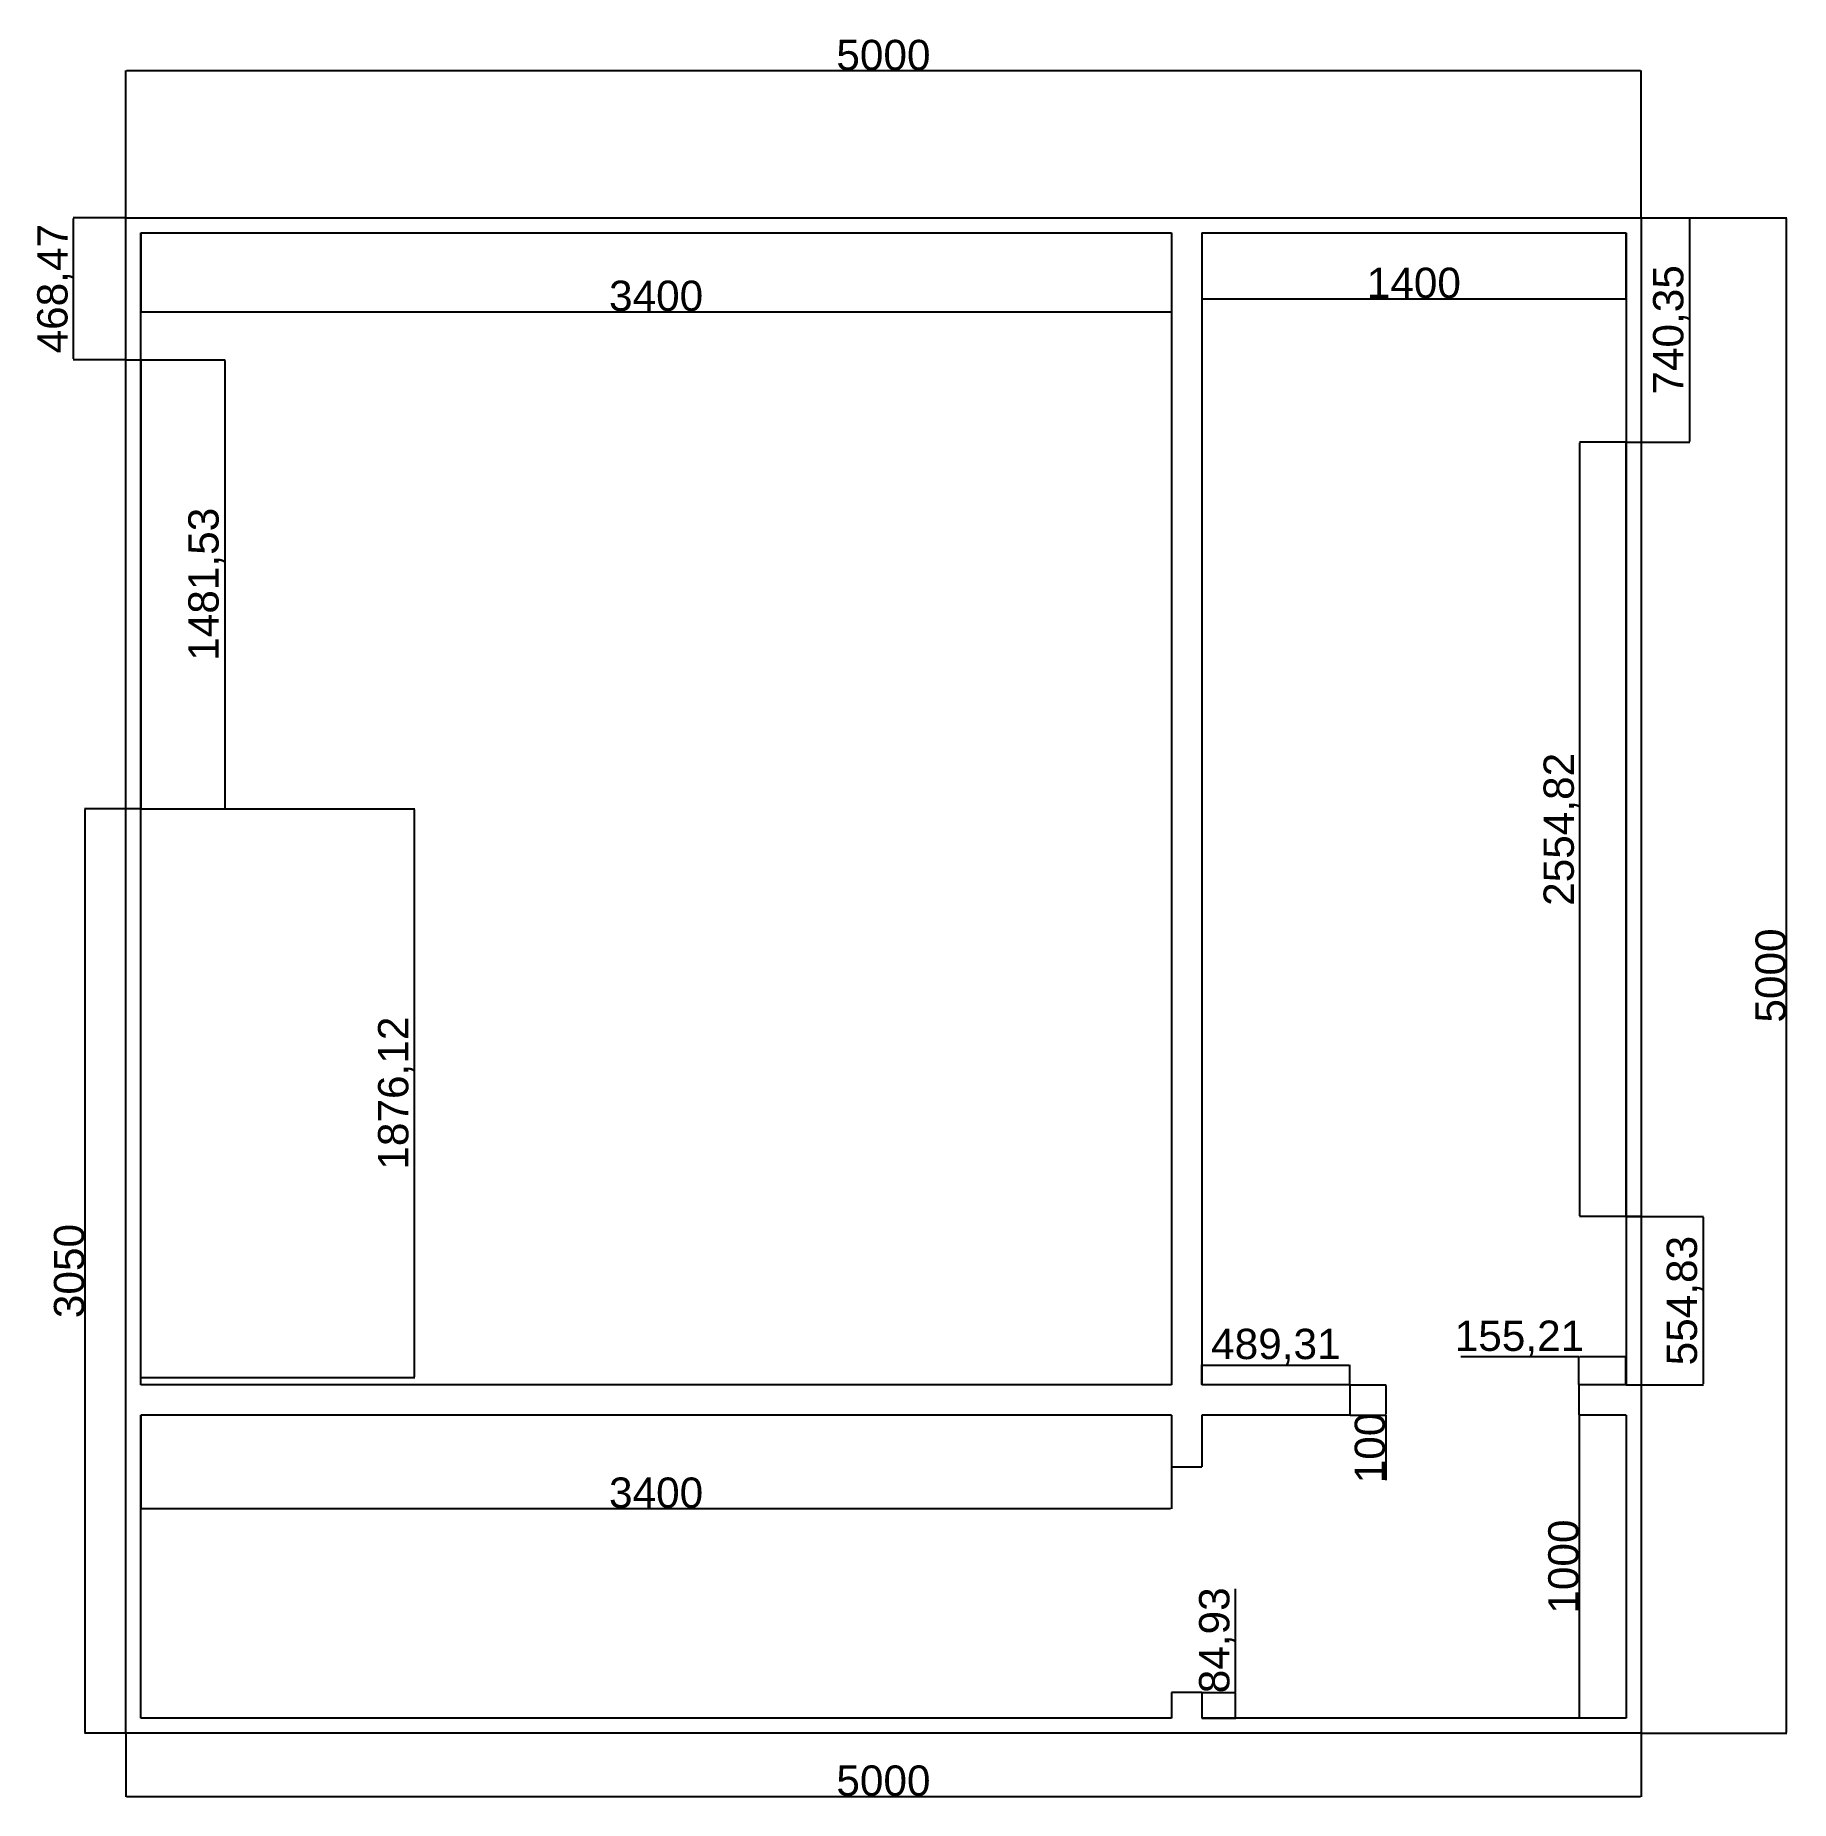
# Model space of a CAD drawing. Header units: millimetres. Extents: x 1761 to 7552, y -3073 to 2751.
import ezdxf

# ---------------------------------------------------------------- set-up
doc = ezdxf.new("R2010")
doc.units = ezdxf.units.MM
for name, color, linetype in [('Layer1', 70, 'Continuous'), ('Layer2', 50, 'Continuous'), ('Layer3', 10, 'Continuous')]:
    doc.layers.add(name, color=color, linetype=linetype)
doc.styles.get("Standard").update_dxf_attribs({"font": 'arial.ttf'})
doc.dimstyles.new('ISO-25', dxfattribs={"dimtxt": 100, "dimasz": 2.5, "dimexe": 1.25, "dimexo": 0.625, "dimtad": 1, "dimtxsty": 'Standard', "dimcen": 2.5, "dimadec": 0, "dimazin": 0, "dimtfac": 1, "dimtmove": 0, "dimatfit": 3, "dimfxl": 1, "dimarcsym": 0})

# ---------------------------------------------------------------- blocks, each defined once
blk = doc.blocks.new('*D3')
at = {"layer": 'Defpoints', "color": 0, "transparency": 16777216}
for p in [(7059.1, 2149.5), (7538.6, 2149.5), (7059.1, -2850.5)]:
    blk.add_point(p, dxfattribs=at)
at = {"layer": 'Layer2', "color": 0, "lineweight": -2, "transparency": 16777216}
for p, q in [((7059.8, 2149.5), (7539.8, 2149.5)), ((7538.6, -2848), (7538.6, 2147)), ((7059.8, -2850.5), (7539.8, -2850.5))]:
    blk.add_line(p, q, dxfattribs=at)
at = {"layer": 'Layer2', "color": 0, "transparency": 16777216}
for points in [[(7538.1, 2147), (7539, 2147), (7538.6, 2149.5)], [(7538.1, -2848), (7539, -2848), (7538.6, -2850.5)]]:
    blk.add_solid(points, dxfattribs=at)
at = {"layer": 'Layer2', "color": 0, "transparency": 16777216, "insert": (7486.9, -350.5), "char_height": 100, "attachment_point": 5, "rotation": 90}
blk.add_mtext('5000', dxfattribs=at)
blk = doc.blocks.new('*D4')
at = {"layer": 'Defpoints', "color": 0, "transparency": 16777216}
for p in [(2059.1, 2633.9), (2059.1, 2149.5), (7059.1, 2149.5)]:
    blk.add_point(p, dxfattribs=at)
at = {"layer": 'Layer2', "color": 0, "lineweight": -2, "transparency": 16777216}
for p, q in [((2059.1, 2150.1), (2059.1, 2635.1)), ((7056.6, 2633.9), (2061.6, 2633.9)), ((7059.1, 2150.1), (7059.1, 2635.1))]:
    blk.add_line(p, q, dxfattribs=at)
at = {"layer": 'Layer2', "color": 0, "transparency": 16777216}
for points in [[(2061.6, 2634.3), (2061.6, 2633.5), (2059.1, 2633.9)], [(7056.6, 2634.3), (7056.6, 2633.5), (7059.1, 2633.9)]]:
    blk.add_solid(points, dxfattribs=at)
at = {"layer": 'Layer2', "color": 0, "transparency": 16777216, "insert": (4559.1, 2685.6), "char_height": 100, "attachment_point": 5}
blk.add_mtext('5000', dxfattribs=at)
blk = doc.blocks.new('*D5')
at = {"layer": 'Defpoints', "color": 0, "transparency": 16777216}
for p in [(5609.1, 2099.5), (7009.1, 2099.5), (7009.1, 1882.2)]:
    blk.add_point(p, dxfattribs=at)
at = {"layer": 'Layer2', "color": 0, "lineweight": -2, "transparency": 16777216}
for p, q in [((5609.1, 2098.9), (5609.1, 1880.9)), ((7009.1, 2098.9), (7009.1, 1880.9)), ((5611.6, 1882.2), (7006.6, 1882.2))]:
    blk.add_line(p, q, dxfattribs=at)
at = {"layer": 'Layer2', "color": 0, "transparency": 16777216}
for points in [[(5611.6, 1882.6), (5611.6, 1881.7), (5609.1, 1882.2)], [(7006.6, 1882.6), (7006.6, 1881.7), (7009.1, 1882.2)]]:
    blk.add_solid(points, dxfattribs=at)
at = {"layer": 'Layer2', "color": 0, "transparency": 16777216, "insert": (6309.1, 1933.8), "char_height": 100, "attachment_point": 5}
blk.add_mtext('1400', dxfattribs=at)
blk = doc.blocks.new('*D6')
at = {"layer": 'Defpoints', "color": 0, "transparency": 16777216}
for p in [(2109.1, 1681), (2109.1, 199.5), (2385.7, 199.5)]:
    blk.add_point(p, dxfattribs=at)
at = {"layer": 'Layer2', "color": 0, "lineweight": -2, "transparency": 16777216}
for p, q in [((2109.8, 1681), (2386.9, 1681)), ((2385.7, 1678.5), (2385.7, 202)), ((2109.8, 199.5), (2386.9, 199.5))]:
    blk.add_line(p, q, dxfattribs=at)
at = {"layer": 'Layer2', "color": 0, "transparency": 16777216}
for points in [[(2385.3, 1678.5), (2386.1, 1678.5), (2385.7, 1681)], [(2385.3, 202), (2386.1, 202), (2385.7, 199.5)]]:
    blk.add_solid(points, dxfattribs=at)
at = {"layer": 'Layer2', "color": 0, "transparency": 16777216, "insert": (2325, 940.2), "char_height": 100, "attachment_point": 5, "rotation": 90}
blk.add_mtext('1481,53', dxfattribs=at)
blk = doc.blocks.new('*D7')
at = {"layer": 'Defpoints', "color": 0, "transparency": 16777216}
for p in [(1887.2, 2149.5), (2059.1, 2149.5), (2059.1, 1681)]:
    blk.add_point(p, dxfattribs=at)
at = {"layer": 'Layer2', "color": 0, "lineweight": -2, "transparency": 16777216}
for p, q in [((2058.5, 2149.5), (1885.9, 2149.5)), ((1887.2, 1683.5), (1887.2, 2147)), ((2058.5, 1681), (1885.9, 1681))]:
    blk.add_line(p, q, dxfattribs=at)
at = {"layer": 'Layer2', "color": 0, "transparency": 16777216}
for points in [[(1886.8, 2147), (1887.6, 2147), (1887.2, 2149.5)], [(1886.8, 1683.5), (1887.6, 1683.5), (1887.2, 1681)]]:
    blk.add_solid(points, dxfattribs=at)
at = {"layer": 'Layer2', "color": 0, "transparency": 16777216, "insert": (1826.5, 1915.2), "char_height": 100, "attachment_point": 5, "rotation": 90}
blk.add_mtext('468,47', dxfattribs=at)
blk = doc.blocks.new('*D8')
at = {"layer": 'Defpoints', "color": 0, "transparency": 16777216}
for p in [(2059.1, 199.5), (1924.7, -2850.5), (2059.1, -2850.5)]:
    blk.add_point(p, dxfattribs=at)
at = {"layer": 'Layer2', "color": 0, "lineweight": -2, "transparency": 16777216}
for p, q in [((2058.5, 199.5), (1923.5, 199.5)), ((1924.7, 197), (1924.7, -2848)), ((2058.5, -2850.5), (1923.5, -2850.5))]:
    blk.add_line(p, q, dxfattribs=at)
at = {"layer": 'Layer2', "color": 0, "transparency": 16777216}
for points in [[(1924.3, 197), (1925.1, 197), (1924.7, 199.5)], [(1924.3, -2848), (1925.1, -2848), (1924.7, -2850.5)]]:
    blk.add_solid(points, dxfattribs=at)
at = {"layer": 'Layer2', "color": 0, "transparency": 16777216, "insert": (1873, -1325.5), "char_height": 100, "attachment_point": 5, "rotation": 90}
blk.add_mtext('3050', dxfattribs=at)
blk = doc.blocks.new('*D9')
at = {"layer": 'Defpoints', "color": 0, "transparency": 16777216}
for p in [(2109.1, 199.5), (3011.7, 199.5), (2109.1, -1676.6)]:
    blk.add_point(p, dxfattribs=at)
at = {"layer": 'Layer2', "color": 0, "lineweight": -2, "transparency": 16777216}
for p, q in [((2109.8, 199.5), (3013, 199.5)), ((3011.7, -1674.1), (3011.7, 197)), ((2109.8, -1676.6), (3013, -1676.6))]:
    blk.add_line(p, q, dxfattribs=at)
at = {"layer": 'Layer2', "color": 0, "transparency": 16777216}
for points in [[(3011.3, 197), (3012.1, 197), (3011.7, 199.5)], [(3011.3, -1674.1), (3012.1, -1674.1), (3011.7, -1676.6)]]:
    blk.add_solid(points, dxfattribs=at)
at = {"layer": 'Layer2', "color": 0, "transparency": 16777216, "insert": (2951, -738.6), "char_height": 100, "attachment_point": 5, "rotation": 90}
blk.add_mtext('1876,12', dxfattribs=at)
blk = doc.blocks.new('*D10')
at = {"layer": 'Defpoints', "color": 0, "transparency": 16777216}
for p in [(2109.1, -1800.5), (5509.1, -1800.5), (5509.1, -2109)]:
    blk.add_point(p, dxfattribs=at)
at = {"layer": 'Layer2', "color": 0, "lineweight": -2, "transparency": 16777216}
for p, q in [((2109.1, -1801.1), (2109.1, -2110.3)), ((5509.1, -1801.1), (5509.1, -2110.3)), ((2111.6, -2109), (5506.6, -2109))]:
    blk.add_line(p, q, dxfattribs=at)
at = {"layer": 'Layer2', "color": 0, "transparency": 16777216}
for points in [[(2111.6, -2108.6), (2111.6, -2109.4), (2109.1, -2109)], [(5506.6, -2108.6), (5506.6, -2109.4), (5509.1, -2109)]]:
    blk.add_solid(points, dxfattribs=at)
at = {"layer": 'Layer2', "color": 0, "transparency": 16777216, "insert": (3809.1, -2057.3), "char_height": 100, "attachment_point": 5}
blk.add_mtext('3400', dxfattribs=at)
blk = doc.blocks.new('*D11')
at = {"layer": 'Defpoints', "color": 0, "transparency": 16777216}
for p in [(6098.4, -1700.5), (6098.4, -1800.5), (6216.4, -1800.5)]:
    blk.add_point(p, dxfattribs=at)
at = {"layer": 'Layer2', "color": 0, "lineweight": -2, "transparency": 16777216}
for p, q in [((6099.1, -1700.5), (6217.7, -1700.5)), ((6216.4, -1703), (6216.4, -1798)), ((6099.1, -1800.5), (6217.7, -1800.5)), ((6216.4, -1800.5), (6216.4, -2015.5))]:
    blk.add_line(p, q, dxfattribs=at)
at = {"layer": 'Layer2', "color": 0, "transparency": 16777216}
for points in [[(6216, -1703), (6216.8, -1703), (6216.4, -1700.5)], [(6216, -1798), (6216.8, -1798), (6216.4, -1800.5)]]:
    blk.add_solid(points, dxfattribs=at)
at = {"layer": 'Layer2', "color": 0, "transparency": 16777216, "insert": (6164.7, -1909.2), "char_height": 100, "attachment_point": 5, "rotation": 90}
blk.add_mtext('100', dxfattribs=at)
blk = doc.blocks.new('*D12')
at = {"layer": 'Defpoints', "color": 0, "transparency": 16777216}
for p in [(6098.4, -1636), (5609.1, -1700.5), (6098.4, -1700.5)]:
    blk.add_point(p, dxfattribs=at)
at = {"layer": 'Layer2', "color": 0, "lineweight": -2, "transparency": 16777216}
for p, q in [((5609.1, -1699.9), (5609.1, -1634.8)), ((5611.6, -1636), (6095.9, -1636)), ((6098.4, -1699.9), (6098.4, -1634.8))]:
    blk.add_line(p, q, dxfattribs=at)
at = {"layer": 'Layer2', "color": 0, "transparency": 16777216}
for points in [[(5611.6, -1635.6), (5611.6, -1636.5), (5609.1, -1636)], [(6095.9, -1635.6), (6095.9, -1636.5), (6098.4, -1636)]]:
    blk.add_solid(points, dxfattribs=at)
at = {"layer": 'Layer2', "color": 0, "transparency": 16777216, "insert": (5853.8, -1575.3), "char_height": 100, "attachment_point": 5}
blk.add_mtext('489,31', dxfattribs=at)
blk = doc.blocks.new('*D13')
at = {"layer": 'Defpoints', "color": 0, "transparency": 16777216}
for p in [(6853.9, -1608.9), (6853.9, -1700.5), (7009.1, -1700.5)]:
    blk.add_point(p, dxfattribs=at)
at = {"layer": 'Layer2', "color": 0, "lineweight": -2, "transparency": 16777216}
for p, q in [((6853.9, -1608.9), (6463.7, -1608.9)), ((6853.9, -1699.9), (6853.9, -1607.7)), ((7006.6, -1608.9), (6856.4, -1608.9)), ((7009.1, -1699.9), (7009.1, -1607.7))]:
    blk.add_line(p, q, dxfattribs=at)
at = {"layer": 'Layer2', "color": 0, "transparency": 16777216}
for points in [[(6856.4, -1608.5), (6856.4, -1609.3), (6853.9, -1608.9)], [(7006.6, -1608.5), (7006.6, -1609.3), (7009.1, -1608.9)]]:
    blk.add_solid(points, dxfattribs=at)
at = {"layer": 'Layer2', "color": 0, "transparency": 16777216, "insert": (6657.6, -1548.2), "char_height": 100, "attachment_point": 5}
blk.add_mtext('155,21', dxfattribs=at)
blk = doc.blocks.new('*D14')
at = {"layer": 'Defpoints', "color": 0, "transparency": 16777216}
for p in [(7009.1, -1145.7), (7009.1, -1700.5), (7263.4, -1700.5)]:
    blk.add_point(p, dxfattribs=at)
at = {"layer": 'Layer2', "color": 0, "lineweight": -2, "transparency": 16777216}
for p, q in [((7009.8, -1145.7), (7264.6, -1145.7)), ((7263.4, -1148.2), (7263.4, -1698)), ((7009.8, -1700.5), (7264.6, -1700.5))]:
    blk.add_line(p, q, dxfattribs=at)
at = {"layer": 'Layer2', "color": 0, "transparency": 16777216}
for points in [[(7262.9, -1148.2), (7263.8, -1148.2), (7263.4, -1145.7)], [(7262.9, -1698), (7263.8, -1698), (7263.4, -1700.5)]]:
    blk.add_solid(points, dxfattribs=at)
at = {"layer": 'Layer2', "color": 0, "transparency": 16777216, "insert": (7202.6, -1423.1), "char_height": 100, "attachment_point": 5, "rotation": 90}
blk.add_mtext('554,83', dxfattribs=at)
blk = doc.blocks.new('*D15')
at = {"layer": 'Defpoints', "color": 0, "transparency": 16777216}
for p in [(7059.1, 2149.5), (7034.1, 1409.1), (7218.4, 1409.1)]:
    blk.add_point(p, dxfattribs=at)
at = {"layer": 'Layer2', "color": 0, "lineweight": -2, "transparency": 16777216}
for p, q in [((7059.8, 2149.5), (7219.7, 2149.5)), ((7218.4, 2147), (7218.4, 1411.6)), ((7034.8, 1409.1), (7219.7, 1409.1))]:
    blk.add_line(p, q, dxfattribs=at)
at = {"layer": 'Layer2', "color": 0, "transparency": 16777216}
for points in [[(7218, 2147), (7218.8, 2147), (7218.4, 2149.5)], [(7218, 1411.6), (7218.8, 1411.6), (7218.4, 1409.1)]]:
    blk.add_solid(points, dxfattribs=at)
at = {"layer": 'Layer2', "color": 0, "transparency": 16777216, "insert": (7157.7, 1779.3), "char_height": 100, "attachment_point": 5, "rotation": 90}
blk.add_mtext('740,35', dxfattribs=at)
blk = doc.blocks.new('*D16')
at = {"layer": 'Defpoints', "color": 0, "transparency": 16777216}
for p in [(7009.1, -1800.5), (6854.9, -2800.5), (7009.1, -2800.5)]:
    blk.add_point(p, dxfattribs=at)
at = {"layer": 'Layer2', "color": 0, "lineweight": -2, "transparency": 16777216}
for p, q in [((7008.5, -1800.5), (6853.6, -1800.5)), ((6854.9, -1803), (6854.9, -2798)), ((7008.5, -2800.5), (6853.6, -2800.5))]:
    blk.add_line(p, q, dxfattribs=at)
at = {"layer": 'Layer2', "color": 0, "transparency": 16777216}
for points in [[(6854.4, -1803), (6855.3, -1803), (6854.9, -1800.5)], [(6854.4, -2798), (6855.3, -2798), (6854.9, -2800.5)]]:
    blk.add_solid(points, dxfattribs=at)
at = {"layer": 'Layer2', "color": 0, "transparency": 16777216, "insert": (6803.2, -2300.5), "char_height": 100, "attachment_point": 5, "rotation": 90}
blk.add_mtext('1000', dxfattribs=at)
blk = doc.blocks.new('*D17')
at = {"layer": 'Defpoints', "color": 0, "transparency": 16777216}
for p in [(5609.1, -2715.6), (5720.5, -2715.6), (5609.1, -2800.5)]:
    blk.add_point(p, dxfattribs=at)
at = {"layer": 'Layer2', "color": 0, "lineweight": -2, "transparency": 16777216}
for p, q in [((5720.5, -2715.6), (5720.5, -2374.2)), ((5609.8, -2715.6), (5721.8, -2715.6)), ((5720.5, -2798), (5720.5, -2718.1)), ((5609.8, -2800.5), (5721.8, -2800.5))]:
    blk.add_line(p, q, dxfattribs=at)
at = {"layer": 'Layer2', "color": 0, "transparency": 16777216}
for points in [[(5720.1, -2718.1), (5720.9, -2718.1), (5720.5, -2715.6)], [(5720.1, -2798), (5720.9, -2798), (5720.5, -2800.5)]]:
    blk.add_solid(points, dxfattribs=at)
at = {"layer": 'Layer2', "color": 0, "transparency": 16777216, "insert": (5659.8, -2543.7), "char_height": 100, "attachment_point": 5, "rotation": 90}
blk.add_mtext('84,93', dxfattribs=at)
blk = doc.blocks.new('*D18')
at = {"layer": 'Defpoints', "color": 0, "transparency": 16777216}
for p in [(2059.1, -2850.5), (7059.1, -2850.5), (7059.1, -3058.9)]:
    blk.add_point(p, dxfattribs=at)
at = {"layer": 'Layer2', "color": 0, "lineweight": -2, "transparency": 16777216}
for p, q in [((2059.1, -2851.1), (2059.1, -3060.1)), ((7059.1, -2851.1), (7059.1, -3060.1)), ((2061.6, -3058.9), (7056.6, -3058.9))]:
    blk.add_line(p, q, dxfattribs=at)
at = {"layer": 'Layer2', "color": 0, "transparency": 16777216}
for points in [[(2061.6, -3058.5), (2061.6, -3059.3), (2059.1, -3058.9)], [(7056.6, -3058.5), (7056.6, -3059.3), (7059.1, -3058.9)]]:
    blk.add_solid(points, dxfattribs=at)
at = {"layer": 'Layer2', "color": 0, "transparency": 16777216, "insert": (4559.1, -3007.2), "char_height": 100, "attachment_point": 5}
blk.add_mtext('5000', dxfattribs=at)
blk = doc.blocks.new('*D19')
at = {"layer": 'Defpoints', "color": 0, "transparency": 16777216}
for p in [(6857.1, 1409.1), (7009.1, 1409.1), (7009.1, -1145.7)]:
    blk.add_point(p, dxfattribs=at)
at = {"layer": 'Layer2', "color": 0, "lineweight": -2, "transparency": 16777216}
for p, q in [((7008.5, 1409.1), (6855.8, 1409.1)), ((6857.1, -1143.2), (6857.1, 1406.6)), ((7008.5, -1145.7), (6855.8, -1145.7))]:
    blk.add_line(p, q, dxfattribs=at)
at = {"layer": 'Layer2', "color": 0, "transparency": 16777216}
for points in [[(6856.6, 1406.6), (6857.5, 1406.6), (6857.1, 1409.1)], [(6856.6, -1143.2), (6857.5, -1143.2), (6857.1, -1145.7)]]:
    blk.add_solid(points, dxfattribs=at)
at = {"layer": 'Layer2', "color": 0, "transparency": 16777216, "insert": (6796.3, 131.7), "char_height": 100, "attachment_point": 5, "rotation": 90}
blk.add_mtext('2554,82', dxfattribs=at)
blk = doc.blocks.new('*D20')
at = {"layer": 'Defpoints', "color": 0, "transparency": 16777216}
for p in [(2109.1, 2099.5), (5509.1, 2099.5), (5509.1, 1839.4)]:
    blk.add_point(p, dxfattribs=at)
at = {"layer": 'Layer2', "color": 0, "lineweight": -2, "transparency": 16777216}
for p, q in [((2109.1, 2098.9), (2109.1, 1838.2)), ((5509.1, 2098.9), (5509.1, 1838.2)), ((2111.6, 1839.4), (5506.6, 1839.4))]:
    blk.add_line(p, q, dxfattribs=at)
at = {"layer": 'Layer2', "color": 0, "transparency": 16777216}
for points in [[(2111.6, 1839.8), (2111.6, 1839), (2109.1, 1839.4)], [(5506.6, 1839.8), (5506.6, 1839), (5509.1, 1839.4)]]:
    blk.add_solid(points, dxfattribs=at)
at = {"layer": 'Layer2', "color": 0, "transparency": 16777216, "insert": (3809.1, 1891.1), "char_height": 100, "attachment_point": 5}
blk.add_mtext('3400', dxfattribs=at)

msp = doc.modelspace()

# ---------------------------------------------------------------- linework, layer by layer
for p, q in [((2059.128, 2149.484), (7059.128, 2149.484)), ((2059.128, -2850.516), (2059.128, 2149.484)), ((2109.128, 2099.484), (5509.128, 2099.484)), ((2109.128, -1700.516), (2109.128, 2099.484)), ((5509.128, 2099.484), (5509.128, -1700.516)), ((5609.128, 2099.484), (5609.128, -1700.516)), ((5609.128, 2099.484), (7009.128, 2099.484)), ((7009.128, 2099.484), (7009.128, -1700.516)), ((7059.128, 2149.484), (7059.128, -2850.516)), ((5509.128, -1700.516), (2109.128, -1700.516)), ((6098.437, -1700.516), (5609.128, -1700.516)), ((6098.437, -1700.516), (6098.437, -1800.516)), ((7009.128, -1700.516), (6853.921, -1700.516)), ((6853.921, -1700.516), (6853.921, -1800.516)), ((2109.128, -2800.516), (2109.128, -1800.516)), ((5509.128, -1800.516), (2109.128, -1800.516)), ((5509.128, -1800.516), (5509.128, -1971.475)), ((6098.437, -1800.516), (5609.128, -1800.516)), ((5609.128, -1800.516), (5609.128, -1971.475)), ((7009.128, -1800.516), (6853.921, -1800.516)), ((7009.128, -1800.516), (7009.128, -2800.516)), ((5509.128, -2715.581), (5509.128, -2800.516)), ((5609.128, -2715.581), (5609.128, -2800.516)), ((7059.128, -2850.516), (2059.128, -2850.516)), ((5509.128, -2800.516), (2109.128, -2800.516)), ((7009.128, -2800.516), (5609.128, -2800.516))]:
    msp.add_line(p, q)
for points in [[(5509.128, -1971.475), (5609.128, -1971.475)], [(5609.128, -2715.581), (5509.128, -2715.581)]]:
    msp.add_lwpolyline(points)
at = {"layer": 'Layer1'}
msp.add_lwpolyline([(7009.128, 1409.134), (7059.128, 1409.134), (7059.128, -1145.688), (7009.128, -1145.688), (7009.128, 1409.134)], dxfattribs=at)
at = {"layer": 'Layer3'}
msp.add_lwpolyline([(2059.128, 1681.013), (2109.128, 1681.013), (2109.128, 199.484), (2059.128, 199.484), (2059.128, 1681.013)], dxfattribs=at)

# ---------------------------------------------------------------- dimensions: what is measured, and where the dimension line sits
at = {"layer": 'Layer2'}
for base, p1, p2, picture, middle in [((2059.128, 2633.896), (7059.128, 2149.484), (2059.128, 2149.484), '*D4', (4559.128, 2685.578)), ((5509.128, 1839.413), (2109.128, 2099.484), (5509.128, 2099.484), '*D20', (3809.128, 1891.129)), ((7009.128, 1882.166), (5609.128, 2099.484), (7009.128, 2099.484), '*D5', (6309.128, 1933.848)), ((6098.437, -1636.042), (5609.128, -1700.516), (6098.437, -1700.516), '*D12', (5853.782, -1575.322)), ((6853.921, -1608.913), (7009.128, -1700.516), (6853.921, -1700.516), '*D13', (6657.583, -1548.192)), ((5509.128, -2109.012), (2109.128, -1800.516), (5509.128, -1800.516), '*D10', (3809.128, -2057.295)), ((7059.128, -3058.877), (2059.128, -2850.516), (7059.128, -2850.516), '*D18', (4559.128, -3007.195))]:
    dim = msp.add_linear_dim(base=base, p1=p1, p2=p2, dimstyle='ISO-25', dxfattribs=at)
    dim.commit()
    dim.dimension.update_dxf_attribs({"geometry": picture, "text_midpoint": middle})
for base, p1, p2, picture, middle in [((1887.194, 2149.484), (2059.128, 1681.013), (2059.128, 2149.484), '*D7', (1826.473, 1915.248)), ((7218.429, 1409.134), (7059.128, 2149.484), (7034.128, 1409.134), '*D15', (7157.709, 1779.309)), ((7538.55, 2149.484), (7059.128, -2850.516), (7059.128, 2149.484), '*D3', (7486.868, -350.516)), ((2385.685, 199.484), (2109.128, 1681.013), (2109.128, 199.484), '*D6', (2324.964, 940.248)), ((6857.064, 1409.134), (7009.128, -1145.688), (7009.128, 1409.134), '*D19', (6796.343, 131.723)), ((1924.728, -2850.516), (2059.128, 199.484), (2059.128, -2850.516), '*D8', (1873.011, -1325.516)), ((3011.7316, 199.4841), (2109.1279, -1676.6313), (2109.1279, 199.4841), '*D9', (2951.0111, -738.5736)), ((7263.359, -1700.516), (7009.128, -1145.688), (7009.128, -1700.516), '*D14', (7202.639, -1423.102)), ((6216.42, -1800.516), (6098.437, -1700.516), (6098.437, -1800.516), '*D11', (6164.738, -1909.234)), ((6854.861, -2800.516), (7009.128, -1800.516), (7009.128, -2800.516), '*D16', (6803.179, -2300.516)), ((5720.5044, -2715.5812), (5609.1279, -2800.5159), (5609.1279, -2715.5812), '*D17', (5659.7839, -2543.6636))]:
    dim = msp.add_linear_dim(base=base, p1=p1, p2=p2, angle=90, dimstyle='ISO-25', dxfattribs=at)
    dim.commit()
    dim.dimension.update_dxf_attribs({"geometry": picture, "text_midpoint": middle})

doc.saveas('drawing.dxf')
